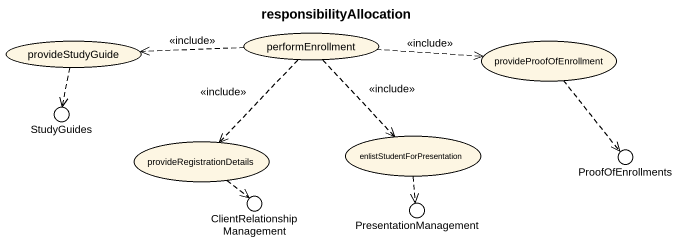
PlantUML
@startuml
title responsibilityAllocation
usecase provideStudyGuide
usecase performEnrollment
usecase provideProofOfEnrollment
() StudyGuides
usecase enlistStudentForPresentation
usecase provideRegistrationDetails
() ProofOfEnrollments
() ClientRelationshipManagement
() PresentationManagement
provideStudyGuide ..> StudyGuides
performEnrollment .left.> provideStudyGuide : <<include>>
performEnrollment .right.> provideProofOfEnrollment : <<include>>
performEnrollment ..> enlistStudentForPresentation : <<include>>
performEnrollment ..> provideRegistrationDetails : <<include>>
provideProofOfEnrollment ..> ProofOfEnrollments
enlistStudentForPresentation ..> PresentationManagement
provideRegistrationDetails ..> ClientRelationshipManagement
@enduml
